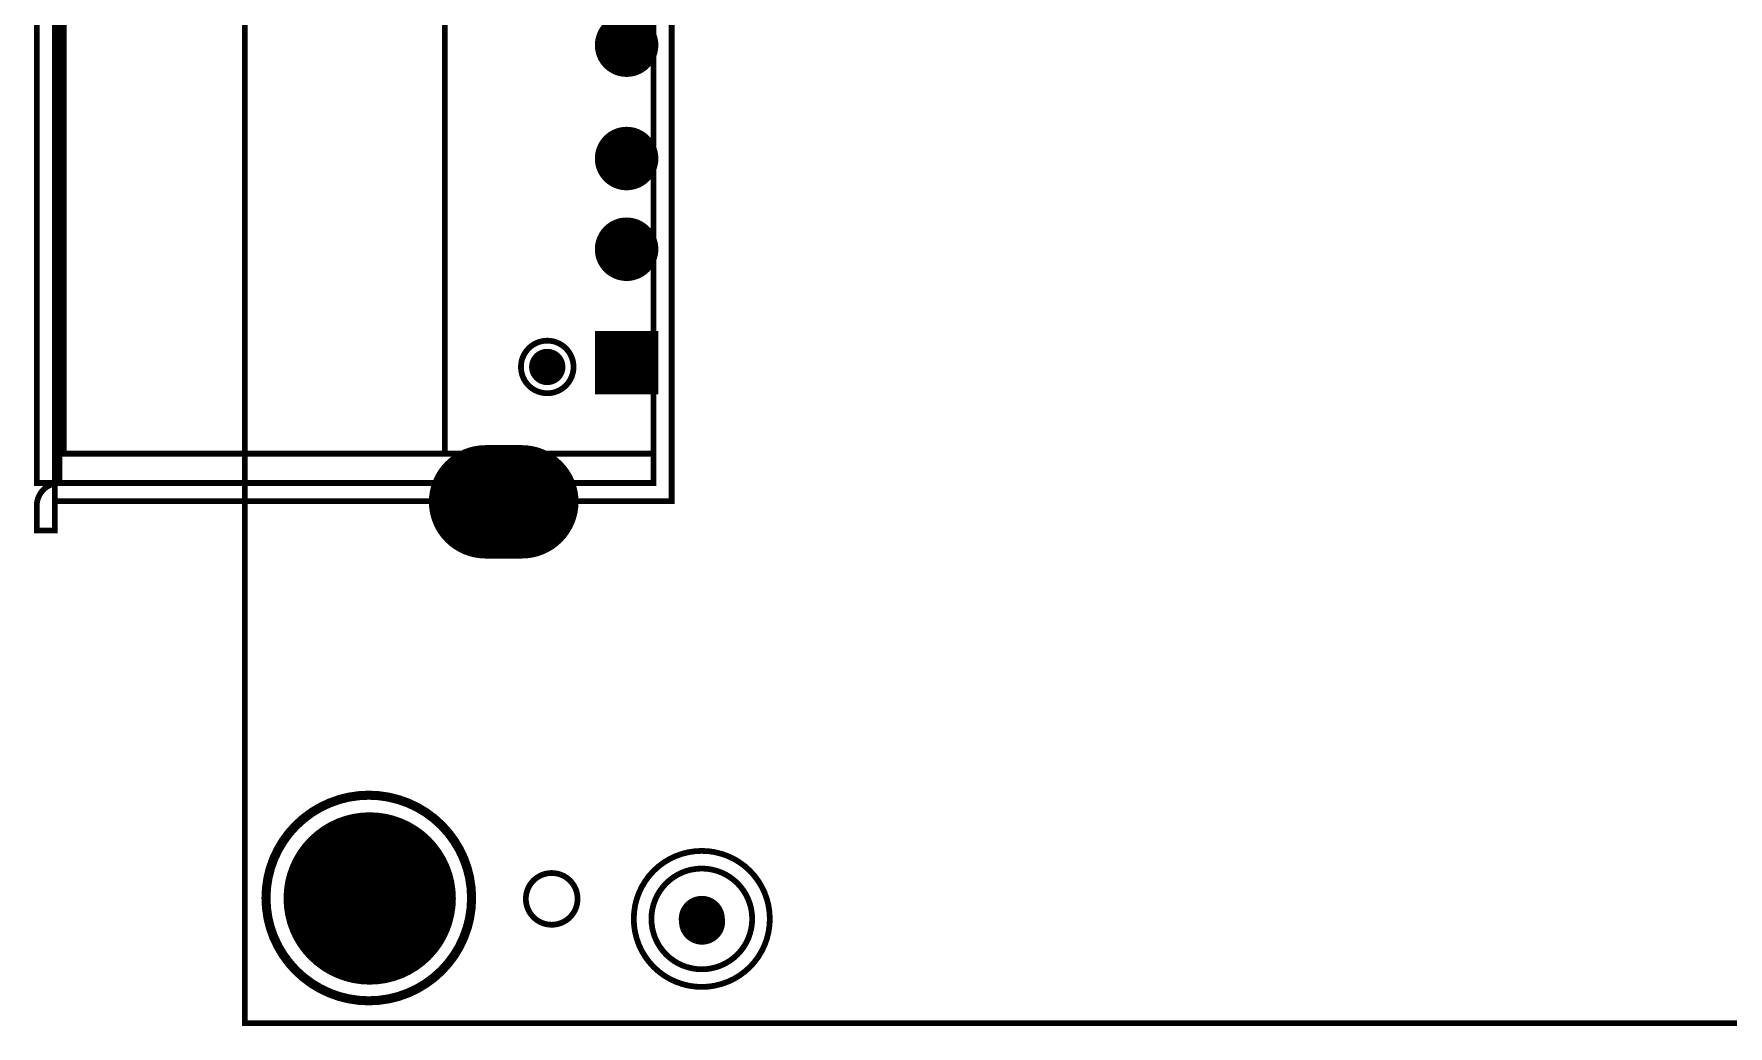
# Model space of a CAD drawing. Extents: x -37.9 to 36.8, y -34.7 to 47.4.
# Drawn here: x -37.88 to -0.52, y -34.69 to -12.82 of the extents above; entities that cross this region are included whole.
import ezdxf

# ---------------------------------------------------------------- set-up
doc = ezdxf.new("R2010")
doc.units = 0
doc.header["$MEASUREMENT"] = 0
doc.layers.get('0').update_dxf_attribs({"linetype": 'CONTINUOUS'})
for name, color, linetype in [('BOARD_CUTOUT_00', 6, 'CONTINUOUS'), ('BOARD_OUTLINE_00', 6, 'CONTINUOUS'), ('DRIL_NPLTE_THRU_01', 1, 'CONTINUOUS'), ('DRIL_NPLTE_THRU_02', 255, 'CONTINUOUS'), ('DRIL_NPLTE_THRU_03', 146, 'CONTINUOUS'), ('DRIL_NPLTE_THRU_04', 3, 'CONTINUOUS'), ('DRIL_PLTE_THRU_01', 1, 'CONTINUOUS'), ('DRIL_PLTE_THRU_02', 255, 'CONTINUOUS'), ('DRIL_PLTE_THRU_03', 146, 'CONTINUOUS'), ('DRIL_PLTE_THRU_04', 3, 'CONTINUOUS'), ('DRIL_SYMBOL', 6, 'CONTINUOUS'), ('PADS_BOT', 96, 'CONTINUOUS'), ('PADS_INNER', 16, 'CONTINUOUS'), ('PADS_TOP', 16, 'CONTINUOUS'), ('PART_BOT_2DLINE_00', 253, 'CONTINUOUS'), ('PART_TOP_2DLINE_01', 254, 'CONTINUOUS'), ('PART_TOP_CUTOUT_01', 254, 'CONTINUOUS')]:
    doc.layers.add(name, color=color, linetype=linetype)

# ---------------------------------------------------------------- blocks, each defined once
blk = doc.blocks.new('SMOOTH_0$127')
at = {"const_width": 0.0635}
blk.add_lwpolyline([(-0.03175, 0, 1), (0.03175, 0, 1)], format="xyb", close=True, dxfattribs=at)
blk = doc.blocks.new('BOARD_405')
at = {"layer": 'BOARD_CUTOUT_00', "const_width": 0.127}
blk.add_lwpolyline([(6.194, -79.262, 1), (7.335, -79.262, 1)], format="xyb", close=True, dxfattribs=at)
at = {"layer": 'BOARD_OUTLINE_00', "const_width": 0.127}
blk.add_lwpolyline([(-0.003, 0), (70.002, 0), (70.002, -82.004), (-0.003, -82.004)], close=True, dxfattribs=at)
at = {"layer": 'BOARD_OUTLINE_00'}
blk.add_blockref('SMOOTH_0$127', (-0.003, -82.004), dxfattribs=at)
blk = doc.blocks.new('PART_BODY_TOP_30')
at = {"layer": 'PART_TOP_2DLINE_01', "const_width": 0.127}
blk.add_lwpolyline([(0.58, 0, 1), (-0.58, 0, 1)], format="xyb", close=True, dxfattribs=at)
blk = doc.blocks.new('DRIL_HOLE_0')
blk.add_lwpolyline([(0, 0, 1), (0, 0, 1)], format="xyb", close=True)
blk = doc.blocks.new('PAD_0')
blk.add_lwpolyline([(0, 0, 1), (0, 0, 1)], format="xyb", close=True)
blk = doc.blocks.new('PAD_8')
at = {"const_width": 0.4}
blk.add_lwpolyline([(0, -0.2, 1), (0, 0.2, 1)], format="xyb", close=True, dxfattribs=at)
blk = doc.blocks.new('STK_TOP_47')
at = {"layer": 'DRIL_PLTE_THRU_01'}
blk.add_blockref('DRIL_HOLE_0', (0, 0), dxfattribs=at)
at = {"layer": 'DRIL_PLTE_THRU_02'}
blk.add_blockref('DRIL_HOLE_0', (0, 0), dxfattribs=at)
at = {"layer": 'DRIL_PLTE_THRU_03'}
blk.add_blockref('DRIL_HOLE_0', (0, 0), dxfattribs=at)
at = {"layer": 'DRIL_PLTE_THRU_04'}
blk.add_blockref('DRIL_HOLE_0', (0, 0), dxfattribs=at)
at = {"layer": 'PADS_BOT'}
blk.add_blockref('PAD_0', (0, 0), dxfattribs=at)
at = {"layer": 'PADS_INNER'}
blk.add_blockref('PAD_0', (0, 0), dxfattribs=at)
at = {"layer": 'PADS_TOP'}
blk.add_blockref('PAD_8', (0, 0), dxfattribs=at)
blk = doc.blocks.new('SYM_TOP_43')
for name in ['PART_BODY_TOP_30', 'STK_TOP_47']:
    blk.add_blockref(name, (0, 0))
blk = doc.blocks.new('PART_TOP_176')
blk.add_blockref('SYM_TOP_43', (0, 0))
blk = doc.blocks.new('PAD_75')
at = {"const_width": 0.508}
blk.add_lwpolyline([(0, -0.254, 1), (0, 0.254, 1)], format="xyb", close=True, dxfattribs=at)
blk = doc.blocks.new('STK_BOT_490')
at = {"layer": 'DRIL_NPLTE_THRU_01'}
blk.add_blockref('DRIL_HOLE_0', (0, 0), dxfattribs=at)
at = {"layer": 'DRIL_NPLTE_THRU_02'}
blk.add_blockref('DRIL_HOLE_0', (0, 0), dxfattribs=at)
at = {"layer": 'DRIL_NPLTE_THRU_03'}
blk.add_blockref('DRIL_HOLE_0', (0, 0), dxfattribs=at)
at = {"layer": 'DRIL_NPLTE_THRU_04'}
blk.add_blockref('DRIL_HOLE_0', (0, 0), dxfattribs=at)
at = {"layer": 'PADS_BOT'}
blk.add_blockref('PAD_75', (0, 0), dxfattribs=at)
at = {"layer": 'PADS_INNER'}
blk.add_blockref('PAD_0', (0, 0), dxfattribs=at)
at = {"layer": 'PADS_TOP'}
blk.add_blockref('PAD_0', (0, 0), dxfattribs=at)
blk = doc.blocks.new('SYM_BOT_78')
blk.add_blockref('STK_BOT_490', (0, 0))
blk = doc.blocks.new('PART_BOT_413')
blk.add_blockref('SYM_BOT_78', (0, 0))
blk = doc.blocks.new('PART_BODY_TOP_401')
at = {"layer": 'PART_TOP_2DLINE_01', "const_width": 0.127}
blk.add_lwpolyline([(1.5, 0, 1), (-1.5, 0, 1)], format="xyb", close=True, dxfattribs=at)
at = {"layer": 'PART_TOP_CUTOUT_01', "const_width": 0.127}
blk.add_lwpolyline([(-1.111, 0, 1), (1.111, 0, 1)], format="xyb", close=True, dxfattribs=at)
blk = doc.blocks.new('STK_TOP_490')
at = {"layer": 'DRIL_NPLTE_THRU_01'}
blk.add_blockref('DRIL_HOLE_0', (0, 0), dxfattribs=at)
at = {"layer": 'DRIL_NPLTE_THRU_02'}
blk.add_blockref('DRIL_HOLE_0', (0, 0), dxfattribs=at)
at = {"layer": 'DRIL_NPLTE_THRU_03'}
blk.add_blockref('DRIL_HOLE_0', (0, 0), dxfattribs=at)
at = {"layer": 'DRIL_NPLTE_THRU_04'}
blk.add_blockref('DRIL_HOLE_0', (0, 0), dxfattribs=at)
at = {"layer": 'PADS_BOT'}
blk.add_blockref('PAD_0', (0, 0), dxfattribs=at)
at = {"layer": 'PADS_INNER'}
blk.add_blockref('PAD_0', (0, 0), dxfattribs=at)
at = {"layer": 'PADS_TOP'}
blk.add_blockref('PAD_75', (0, 0), dxfattribs=at)
blk = doc.blocks.new('SYM_TOP_78')
for name in ['PART_BODY_TOP_401', 'STK_TOP_490']:
    blk.add_blockref(name, (0, 0))
blk = doc.blocks.new('PART_TOP_415')
blk.add_blockref('SYM_TOP_78', (0, 0))
blk = doc.blocks.new('PART_BODY_TOP_403')
at = {"layer": 'PART_TOP_2DLINE_01', "const_width": 0.2}
blk.add_lwpolyline([(-2.287, 0.01, 1), (2.247, 0.01, 1)], format="xyb", close=True, dxfattribs=at)
blk = doc.blocks.new('DRIL_SYMBOL_2$5')
at = {"layer": 'DRIL_SYMBOL', "const_width": 0.0508}
for points in [[(-0.254, 0), (0.254, 0)], [(0, -0.254), (0, 0.254)]]:
    blk.add_lwpolyline(points, dxfattribs=at)
blk = doc.blocks.new('DRIL_HOLE_2$5')
at = {"const_width": 1.25}
blk.add_lwpolyline([(-0.625, 0, 1), (0.625, 0, 1)], format="xyb", close=True, dxfattribs=at)
blk.add_blockref('DRIL_SYMBOL_2$5', (0, 0))
blk = doc.blocks.new('PAD_76')
at = {"const_width": 1.9}
blk.add_lwpolyline([(0, -0.95, 1), (0, 0.95, 1)], format="xyb", close=True, dxfattribs=at)
blk = doc.blocks.new('STK_TOP_495')
at = {"layer": 'DRIL_PLTE_THRU_01'}
blk.add_blockref('DRIL_HOLE_2$5', (0, 0), dxfattribs=at)
at = {"layer": 'DRIL_PLTE_THRU_02'}
blk.add_blockref('DRIL_HOLE_2$5', (0, 0), dxfattribs=at)
at = {"layer": 'DRIL_PLTE_THRU_03'}
blk.add_blockref('DRIL_HOLE_2$5', (0, 0), dxfattribs=at)
at = {"layer": 'DRIL_PLTE_THRU_04'}
blk.add_blockref('DRIL_HOLE_2$5', (0, 0), dxfattribs=at)
at = {"layer": 'PADS_BOT'}
blk.add_blockref('PAD_76', (0, 0), dxfattribs=at)
at = {"layer": 'PADS_INNER'}
blk.add_blockref('PAD_76', (0, 0), dxfattribs=at)
at = {"layer": 'PADS_TOP'}
blk.add_blockref('PAD_76', (0, 0), dxfattribs=at)
blk = doc.blocks.new('SYM_TOP_80')
for name in ['PART_BODY_TOP_403', 'STK_TOP_495']:
    blk.add_blockref(name, (0, 0))
blk = doc.blocks.new('PART_TOP_417')
blk.add_blockref('SYM_TOP_80', (0, 0))
blk = doc.blocks.new('PART_BODY_BOT_406')
at = {"layer": 'PART_BOT_2DLINE_00', "const_width": 0.127}
for points in [[(-6.55447, 0.993648), (6.54558, 0.993648), (6.54558, -12.606274), (-6.55447, -12.606274)], [(-6.154674, 0.593598), (6.14934, 0.593598), (6.14934, -12.50569), (-6.154674, -12.50569)], [(-5.50799, 0.594614), (5.49656, 0.594614), (5.49656, -12.408408), (-5.50799, -12.408408)], [(-6.15442, -12.606274), (6.14553, -12.606274), (6.14553, -13.006324), (-6.15442, -13.006324)]]:
    blk.add_lwpolyline(points, close=True, dxfattribs=at)
for points in [[(-5.4991, -4.007866), (5.488178, -4.007866)], [(-6.55447, -12.606274), (-7.204456, -12.606274), (-7.204456, -13.007086), (-6.637528, -13.007086)], [(6.54558, -12.606528), (7.195566, -12.606528), (7.195566, -13.006324), (6.633718, -13.006324)]]:
    blk.add_lwpolyline(points, dxfattribs=at)
for points in [[(-6.641846, -13.006578, 0.395423365), (-6.154674, -12.519406)], [(6.636512, -13.006324, -0.414213562), (6.147308, -12.51712)]]:
    blk.add_lwpolyline(points, format="xyb", dxfattribs=at)
at = {"layer": 'PART_BOT_2DLINE_00'}
for p in [(-6.55447, 0.993648), (6.54558, 0.993648), (-6.154674, 0.593598), (-5.50799, 0.594614), (5.49656, 0.594614), (6.14934, 0.593598), (-5.4991, -4.007866), (5.488178, -4.007866), (-7.204456, -12.606274), (-6.55447, -12.606274), (-6.55447, -12.606274), (-6.154674, -12.50569), (-6.154674, -12.519406), (-6.15442, -12.606274), (-5.50799, -12.408408), (5.49656, -12.408408), (6.14553, -12.606274), (6.147308, -12.51712), (6.14934, -12.50569), (6.54558, -12.606274), (6.54558, -12.606528), (7.195566, -12.606528), (-7.204456, -13.007086), (-6.641846, -13.006578), (-6.637528, -13.007086), (-6.15442, -13.006324), (6.14553, -13.006324), (6.633718, -13.006324), (6.636512, -13.006324), (7.195566, -13.006324)]:
    blk.add_blockref('SMOOTH_0$127', p, dxfattribs=at)
blk = doc.blocks.new('DRIL_SYMBOL_0$8999213333')
at = {"layer": 'DRIL_SYMBOL', "const_width": 0.0508}
for points in [[(-0.254, 0), (0.254, 0)], [(0, -0.254), (0, 0.254)]]:
    blk.add_lwpolyline(points, dxfattribs=at)
blk = doc.blocks.new('DRIL_HOLE_0$8999213333')
at = {"const_width": 0.44996}
blk.add_lwpolyline([(-0.22498, 0, 1), (0.22498, 0, 1)], format="xyb", close=True, dxfattribs=at)
blk.add_blockref('DRIL_SYMBOL_0$8999213333', (0, 0))
blk = doc.blocks.new('PAD_24')
at = {"const_width": 1.4}
blk.add_lwpolyline([(-0.7, 0), (0.7, 0)], dxfattribs=at)
blk = doc.blocks.new('STK_BOT_502')
at = {"layer": 'DRIL_PLTE_THRU_01'}
blk.add_blockref('DRIL_HOLE_0$8999213333', (0, 0), dxfattribs=at)
at = {"layer": 'DRIL_PLTE_THRU_02'}
blk.add_blockref('DRIL_HOLE_0$8999213333', (0, 0), dxfattribs=at)
at = {"layer": 'DRIL_PLTE_THRU_03'}
blk.add_blockref('DRIL_HOLE_0$8999213333', (0, 0), dxfattribs=at)
at = {"layer": 'DRIL_PLTE_THRU_04'}
blk.add_blockref('DRIL_HOLE_0$8999213333', (0, 0), dxfattribs=at)
at = {"layer": 'PADS_BOT'}
blk.add_blockref('PAD_24', (0, 0), dxfattribs=at)
at = {"layer": 'PADS_INNER'}
blk.add_blockref('PAD_24', (0, 0), dxfattribs=at)
at = {"layer": 'PADS_TOP'}
blk.add_blockref('PAD_24', (0, 0), dxfattribs=at)
blk = doc.blocks.new('PAD_50')
at = {"const_width": 0.7}
blk.add_lwpolyline([(0, -0.35, 1), (0, 0.35, 1)], format="xyb", close=True, dxfattribs=at)
blk = doc.blocks.new('STK_BOT_503')
at = {"layer": 'DRIL_PLTE_THRU_01'}
blk.add_blockref('DRIL_HOLE_0$8999213333', (0, 0), dxfattribs=at)
at = {"layer": 'DRIL_PLTE_THRU_02'}
blk.add_blockref('DRIL_HOLE_0$8999213333', (0, 0), dxfattribs=at)
at = {"layer": 'DRIL_PLTE_THRU_03'}
blk.add_blockref('DRIL_HOLE_0$8999213333', (0, 0), dxfattribs=at)
at = {"layer": 'DRIL_PLTE_THRU_04'}
blk.add_blockref('DRIL_HOLE_0$8999213333', (0, 0), dxfattribs=at)
at = {"layer": 'PADS_BOT'}
blk.add_blockref('PAD_50', (0, 0), dxfattribs=at)
at = {"layer": 'PADS_INNER'}
blk.add_blockref('PAD_50', (0, 0), dxfattribs=at)
at = {"layer": 'PADS_TOP'}
blk.add_blockref('PAD_50', (0, 0), dxfattribs=at)
blk = doc.blocks.new('DRIL_SLOT_0005900090000000900')
at = {"const_width": 0.7493}
blk.add_lwpolyline([(0.37465, -0.3937), (0.37465, 0.3937, 1), (-0.37465, 0.3937), (-0.37465, -0.3937, 1)], format="xyb", close=True, dxfattribs=at)
blk = doc.blocks.new('PAD_77')
at = {"const_width": 1.25}
blk.add_lwpolyline([(-0.4, -0.625), (0.4, -0.625, 1), (0.4, 0.625), (-0.4, 0.625, 1)], format="xyb", close=True, dxfattribs=at)
blk = doc.blocks.new('STK_BOT_504')
at = {"layer": 'DRIL_PLTE_THRU_01'}
blk.add_blockref('DRIL_SLOT_0005900090000000900', (0, 0), dxfattribs=at)
at = {"layer": 'DRIL_PLTE_THRU_02'}
blk.add_blockref('DRIL_SLOT_0005900090000000900', (0, 0), dxfattribs=at)
at = {"layer": 'DRIL_PLTE_THRU_03'}
blk.add_blockref('DRIL_SLOT_0005900090000000900', (0, 0), dxfattribs=at)
at = {"layer": 'DRIL_PLTE_THRU_04'}
blk.add_blockref('DRIL_SLOT_0005900090000000900', (0, 0), dxfattribs=at)
at = {"layer": 'PADS_BOT', "rotation": 90}
blk.add_blockref('PAD_77', (0, 0), dxfattribs=at)
at = {"layer": 'PADS_INNER', "rotation": 90}
blk.add_blockref('PAD_77', (0, 0), dxfattribs=at)
at = {"layer": 'PADS_TOP', "rotation": 90}
blk.add_blockref('PAD_77', (0, 0), dxfattribs=at)
blk = doc.blocks.new('SYM_BOT_82')
for name, p in [('PART_BODY_BOT_406', (0, 0)), ('STK_BOT_502', (-3.50012, 0)), ('STK_BOT_503', (-0.999998, 0)), ('STK_BOT_503', (0.999998, 0)), ('STK_BOT_503', (3.50012, 0)), ('STK_BOT_504', (-6.569964, -2.70993)), ('STK_BOT_504', (6.569964, -2.70993))]:
    blk.add_blockref(name, p)
blk = doc.blocks.new('PART_BOT_421')
blk.add_blockref('SYM_BOT_82', (0, 0))

msp = doc.modelspace()

# ---------------------------------------------------------------- block references
for name, p in [('BOARD_405', (-33.222, 47.373)), ('PART_TOP_176', (-26.556, -20.16)), ('PART_TOP_417', (-30.471, -31.88)), ('PART_TOP_415', (-23.148, -32.331))]:
    msp.add_blockref(name, p)
at = {"xscale": -1, "rotation": 270}
msp.add_blockref('PART_BOT_421', (-24.806, -16.564), dxfattribs=at)
at = {"xscale": -1}
msp.add_blockref('PART_BOT_413', (-23.142, -32.391), dxfattribs=at)

doc.saveas('drawing.dxf')
